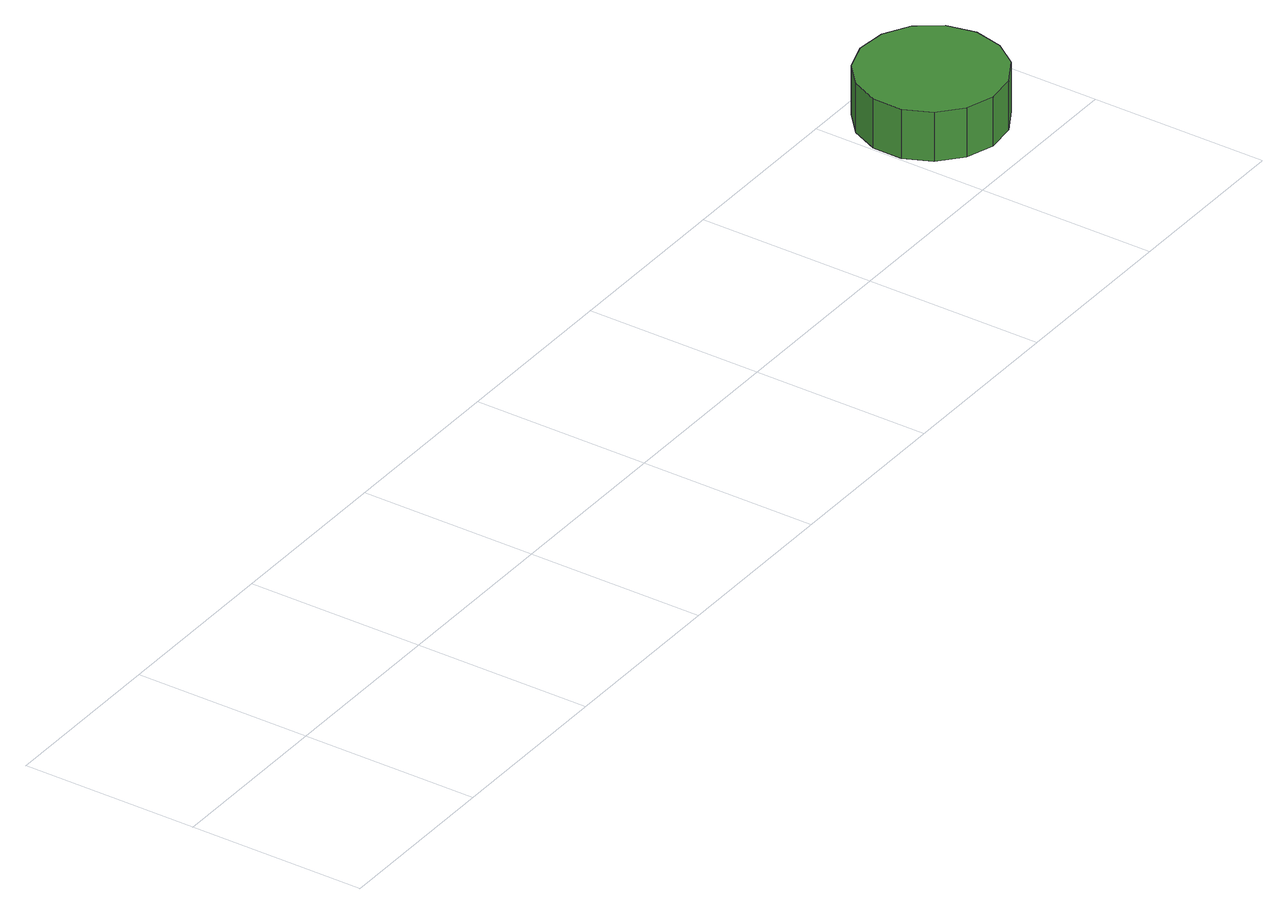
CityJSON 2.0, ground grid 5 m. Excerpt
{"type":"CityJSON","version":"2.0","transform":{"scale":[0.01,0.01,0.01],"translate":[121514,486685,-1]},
"CityObjects":{
"tree1":{"type":"SolitaryVegetationObject","attributes":{"function":"something"}},
"tree2":{"type":"SolitaryVegetationObject","attributes":{"function":"something"},"geometry":[{"type":"MultiSurface","lod":"1","boundaries":[[[0,1,2,3,4,5,6,7,8,9,10,11,12,13,14]],[[15,16,17,18,19,20,21,22,23,24,25,26,27,28,29]],[[0,29,28,1]],[[1,28,27,2]],[[2,27,26,3]],[[3,26,25,4]],[[4,25,24,5]],[[5,24,23,6]],[[6,23,22,7]],[[7,22,21,8]],[[8,21,20,9]],[[9,20,19,10]],[[10,19,18,11]],[[11,18,17,12]],[[12,17,16,13]],[[13,16,15,14]],[[14,15,29,0]]]}]}
},
"vertices":[
[3405,291,220],[3387,372,220],[3339,440,220],[3266,481,220],[3184,490,220],[3105,464,220],[3043,409,220],[3009,333,220],[3009,249,220],[3043,173,220],[3105,118,220],[3184,92,220],[3266,101,220],[3339,142,220],[3387,210,220],[3387,210,75],[3339,142,75],[3266,101,75],[3184,92,75],[3105,118,75],[3043,173,75],[3009,249,75],[3009,333,75],[3043,409,75],[3105,464,75],[3184,490,75],[3266,481,75],[3339,440,75],[3387,372,75],[3405,291,75]
]}
